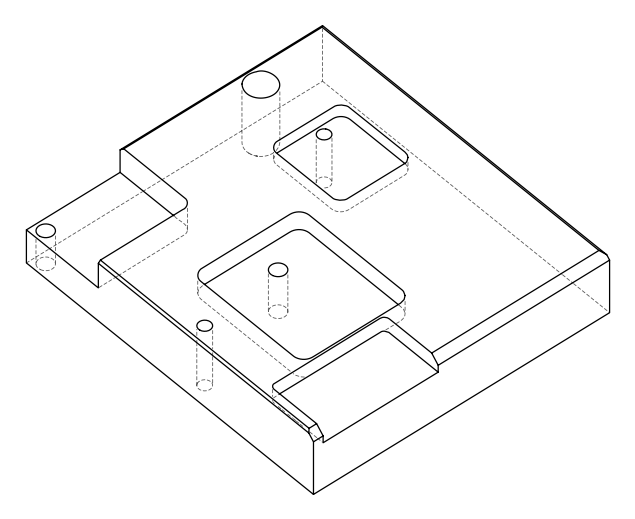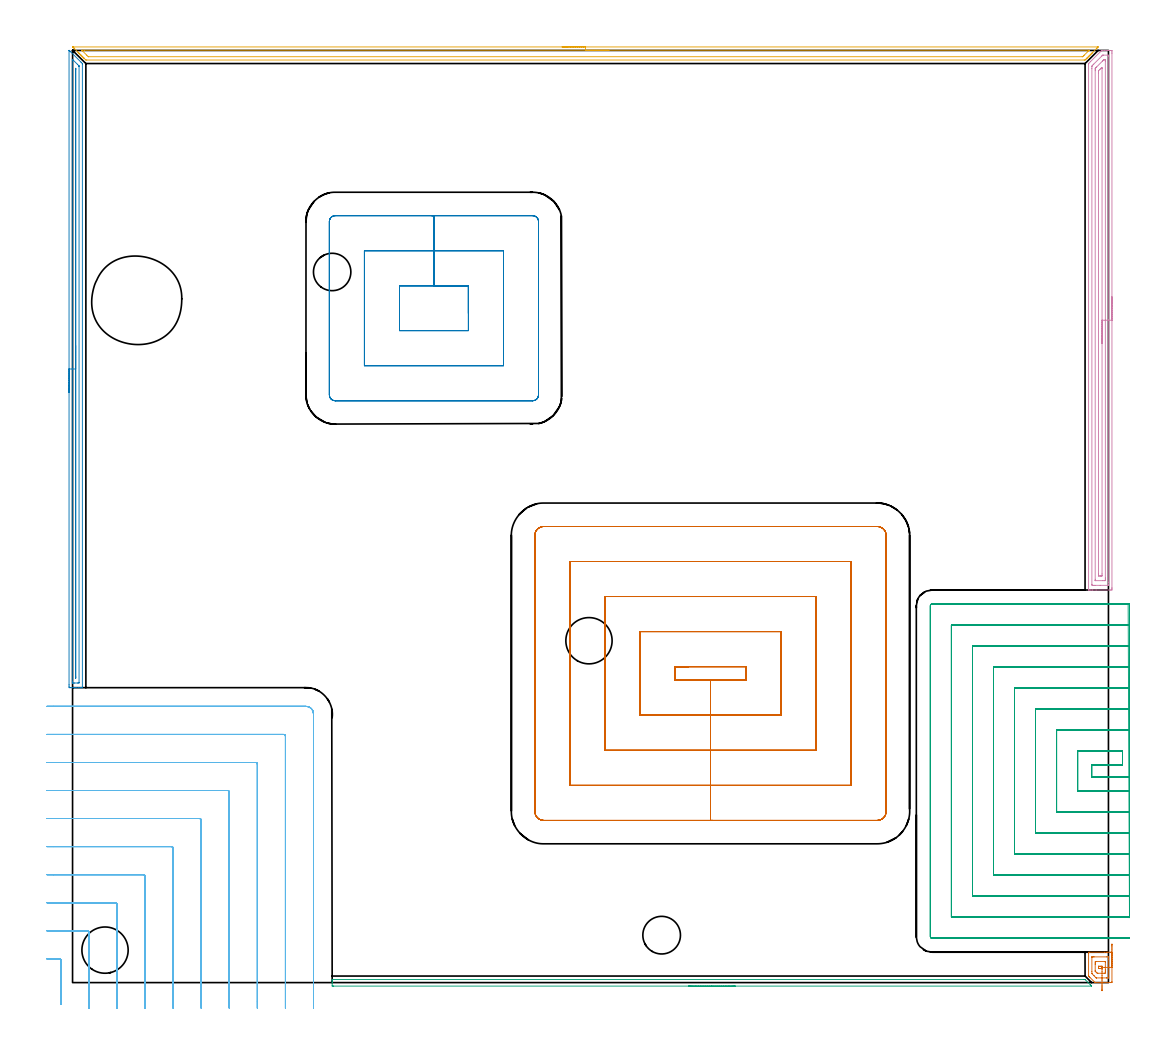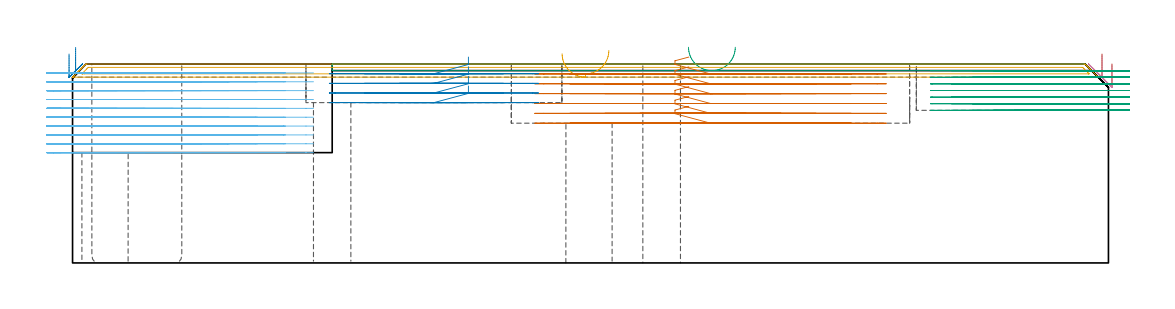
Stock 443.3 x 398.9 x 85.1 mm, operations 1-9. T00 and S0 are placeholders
(PLAN: 20 operations, 12 tool changes, 129 min)
(1 AREA_MILL | FG_CHAMFER_SURFACE | UGT0205_001 | 0.62 min | 946 mm3)
(2 AREA_MILL_1 | FG_CHAMFER_SURFACE_1 | UGT0205_001 | 6.62 min | 4488 mm3)
(3 AREA_MILL_2 | FG_CHAMFER_SURFACE_2 | UGT0205_001 | 2.75 min | 1274 mm3)
(4 AREA_MILL_3 | FG_CHAMFER_SURFACE_3 | UGT0205_001 | 7.55 min | 11840 mm3)
(5 AREA_MILL_4 | FG_CHAMFER_SURFACE_4 | UGT0205_001 | 7.14 min | 6760 mm3)
(6 MILL_CORNER_NOTCH_RECTANGULAR | CORNER_NOTCH_RECTANGULAR | NXT0201_012 | Follow Part, ap 4, ae 75% | 29.73 min | 530227 mm3)
(7 MILL_RECTANGULAR_POCKET | POCKET_RECTANGULAR_STRAIGHT | UGT0201_094 | Follow Part, ap 5, ae 75% | 20.1 min | 624461 mm3)
(8 MILL_RECTANGULAR_POCKET_1 | POCKET_RECTANGULAR_STRAIGHT_1 | UGT0201_094 | Follow Part, ap 5, ae 75% | 5.89 min | 177123 mm3)
(9 MILL_SLOT | SLOT_PARTIAL_RECTANGULAR | NXT0201_011 | Follow Part, ap 3, ae 75% | 37.9 min | 251240 mm3)
(10 MILL_THROUGH_HOLE_FROM_SOLID_MATERIAL | STEP1HOLE_4 | NXT0201_007 | Circular | 8.53 min | 98750 mm3)
(11 SPOT_DRILL | STEP1HOLE | NXT0321_9005460120000 | 0.06 min | 148 mm3)
(12 SPOT_DRILL_1 | STEP1HOLE_1 | NXT0321_9005460120000 | 0.05 min | 222 mm3)
(13 SPOT_DRILL_2 | STEP1HOLE_2 | NXT0321_9005460120000 | 0.03 min | 51 mm3)
(14 DRILL_THROUGH_HOLE_INTO_CENTER | STEP1HOLE | NXT0301_065 | 0.22 min | 3121 mm3)
(15 DRILL_TO_ENLARGE_THROUGH_HOLE | STEP1HOLE | UGT0301_264 | 0.24 min | 11189 mm3)
(16 DRILL_THROUGH_HOLE_INTO_CENTER_1 | STEP1HOLE_1 | NXT0301_065 | 0.27 min | 4002 mm3)
(17 DRILL_TO_ENLARGE_THROUGH_HOLE_1 | STEP1HOLE_1 | UGT0301_264 | 0.28 min | 14238 mm3)
(18 DRILL_THROUGH_HOLE_INTO_CENTER_2 | STEP1HOLE_2 | NXT0301_065 | 0.36 min | 5865 mm3)
(19 DRILL_TO_ENLARGE_THROUGH_HOLE_2 | STEP1HOLE_2 | UGT0301_285 | 0.38 min | 11388 mm3)
(20 INDEXABLE_INSERT_DRILL_THROUGH_HOLE_FROM_SOLID | STEP1HOLE_3 | NXT0302_003 | 0.29 min | 13765 mm3)
(TOOL UGT0205_001 | Chamfer Mill 20 x 3 x 45 deg. | D20 FL50 Z2)
(TOOL NXT0201_012 | ENDMILL 16mm [2P460-1600-NA 1630] | D16 FL38 Z6)
(TOOL UGT0201_094 | End mill 20 mm | D20 FL38 Z4)
(TOOL NXT0201_011 | ENDMILL 12mm [2P460-1200-NA 1630] | D12 FL38 Z6)
(TOOL NXT0201_007 | ENDMILL 25mm [R216.25-25050GCK54P 1620] | D25 R3 FL54 Z5)
(TOOL NXT0321_9005460120000 | NC Spot Drill, 142deg, 12mm, Carbide, Uncoated | D12 PA142 FL30 Z2)
(TOOL NXT0301_065 | Carbide Drill 9.4mm [860.1-0940-075A1-MM 2214] | D9.4 PA140 FL98 Z2)
(TOOL UGT0301_264 | Twist Drill 19.8 mm | D19.8 PA118 FL140 Z2)
(TOOL UGT0301_285 | Twist Drill 16.1 mm | D16.1 PA118 FL125 Z2)
(TOOL NXT0302_003 | Index. Insert Drill 16mm [880-D1600L20-05] | D16 PA176 FL80 Z2)
(OP 1 AREA_MILL)
G17 G21 G94 G90
T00 M6
G54
G17 G0 G90 X444.8 Y16.5 S1061 M3
G43 Z95.1 H0
Z85.1
G94 G1 Y16.462 Z84.228 F250.
Y16.348 Z83.364
Y16.159 Z82.512
Y15.897 Z81.68
Y15.563 Z80.874
Y15.16 Z80.1
Y14.692 Z79.364
Y14.16 Z78.672
Y13.571 Z78.029
Y12.928 Z77.44
Y12.236 Z76.908
Y11.5 Z76.44
Y10.726 Z76.037
Y9.92 Z75.703
Y9.088 Z75.441
Y8.236 Z75.252
Y7.372 Z75.138
Y6.5 Z75.1
Y0.37
X444.797 Y0.205 Z75.103
X444.791 Y0.01 Z75.105
X444.381 Y0. Z75.518
X437.815 Z82.084
X437.596 Y0.01 Z82.302
X437.578 Y0.026 Z82.321
X437.521 Y0.078 Z82.377
X435.356 Y2.243 Z84.541
X435.119 Y2.481 Z84.781
X435.042 Y2.558 Z84.857
X434.877 Y2.726 Z85.021
X434.804 Y2.805 Z85.089
X434.8 Y2.997 Z85.1
Y12.63
X434.806 Y12.99 Z85.092
X435.27 Y13. Z84.629
X441.715 Z78.185
X442.467 Z77.427
X442.843 Z77.052
X444.244 Z75.65
X444.762 Y12.996 Z75.133
X444.791 Y12.99 Z75.104
X444.798 Y12.96 Z75.098
X444.8 Y12.63 Z75.1
Y6.5
X443.386 Z76.514
X443.385 Y2.093 Z76.515
X443.383 Y2.062 Z76.517
X443.379 Y2.012 Z76.521
X443.356 Y2.01 Z76.544
X442.59 Y2.001 Z77.31
X442.467 Y2. Z77.433
X438.144 Y2.002 Z81.756
X438.084 Y2.006 Z81.816
X438.055 Y2.01 Z81.845
X438.022 Y2.037 Z81.878
X437.93 Y2.122 Z81.97
X437.133 Y2.916 Z82.767
X437.053 Y2.997 Z82.847
X436.244 Y3.817 Z83.656
X436.221 Y3.848 Z83.679
X436.218 Y3.873 Z83.682
X436.216 Y3.901 Z83.684
X436.214 Y4.749 Z83.686
X436.215 Y10.907 Z83.685
X436.217 Y10.937 Z83.683
X436.221 Y10.988 Z83.679
X436.244 Y10.99 Z83.656
X437.01 Y10.999 Z82.89
X437.133 Y11. Z82.767
X442.589 Y10.999 Z77.311
X443.356 Y10.99 Z76.544
X443.379 Y10.878 Z76.521
X443.382 Y10.852 Z76.518
X443.386 Y10.003 Z76.514
Y6.5
X441.972 Z77.928
X441.971 Y5.624 Z77.929
Y5.237
X441.968 Y4.749 Z77.932
X441.965 Y4.367 Z77.935
X441.951 Y4.01 Z77.949
X441.578 Y4.003 Z78.322
X441.448 Y4.001 Z78.452
X438.781 Z81.119
X438.592 Y4.009 Z81.308
X438.496 Y4.015 Z81.404
X438.305 Y4.201 Z81.595
X438.022 Y4.479 Z81.878
X437.752 Y4.749 Z82.148
X437.665 Y4.843 Z82.235
X437.636 Y4.875 Z82.264
X437.634 Y4.895 Z82.266
X437.631 Y4.943 Z82.269
X437.629 Y5.136 Z82.271
Y7.763
X437.632 Y8.251 Z82.268
X437.635 Y8.633 Z82.265
X437.649 Y8.99 Z82.251
X438.022 Y8.997 Z81.878
X438.152 Y8.999 Z81.748
X441.578 Z78.322
X441.708 Y8.998 Z78.192
X441.931 Y8.99 Z77.969
X441.965 Y8.977 Z77.935
X441.968 Y8.953 Z77.932
X441.97 Y8.924 Z77.93
X441.971 Y8.74 Z77.929
X441.972 Y6.5 Z77.928
X440.557 Z79.343
X440.555 Y6.127 Z79.345
X440.552 Y6.035 Z79.348
X440.551 Y6.018 Z79.349
X440.537 Y6.01 Z79.363
X440.477 Y6.006 Z79.423
X440.306 Y6.001 Z79.594
X439.8 Y6. Z80.1
X439.418 Z80.482
X439.125 Y6.003 Z80.775
X439.058 Y6.007 Z80.842
X439.049 Y6.01 Z80.851
X439.047 Y6.018 Z80.853
X439.044 Y6.049 Z80.856
X439.043 Y6.113 Z80.857
Y6.37
Y6.5
X439.045 Y6.873 Z80.855
X439.048 Y6.965 Z80.852
X439.049 Y6.982 Z80.851
X439.063 Y6.99 Z80.837
X439.123 Y6.994 Z80.777
X439.294 Y6.999 Z80.606
X439.8 Y7. Z80.1
X440.182 Z79.718
X440.475 Y6.997 Z79.425
X440.542 Y6.993 Z79.358
X440.551 Y6.99 Z79.349
X440.553 Y6.982 Z79.347
X440.556 Y6.951 Z79.344
X440.557 Y6.887 Z79.343
Y6.63
Y6.5
X440.556 Y5.629 Z79.382
X440.554 Y4.764 Z79.498
X440.553 Y3.912 Z79.688
X440.551 Y3.081 Z79.952
X440.55 Y2.275 Z80.287
X440.549 Y1.502 Z80.691
X440.548 Y0.767 Z81.161
X440.546 Y0.076 Z81.693
X440.545 Y-0.566 Z82.284
X440.544 Y-1.154 Z82.928
X440.543 Y-1.684 Z83.621
Y-2.152 Z84.357
X440.542 Y-2.553 Z85.132
X440.541 Y-2.886 Z85.938
Y-3.147 Z86.771
Y-3.334 Z87.623
Y-3.447 Z88.488
X440.54 Y-3.483 Z89.36
G0 Z95.1
M5
M2
(OP 2 AREA_MILL_1)
G17 G21 G94 G90
T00 M6
G54
G17 G0 G90 X-1.5 Y252.581 S1061 M3
G43 Z95.1 H0
Z89.4
G94 G1 Y252.619 Z88.528 F250.
Y252.733 Z87.664
Y252.922 Z86.812
Y253.184 Z85.98
Y253.518 Z85.174
Y253.921 Z84.4
Y254.389 Z83.664
Y254.92 Z82.972
Y255.51 Z82.329
Y256.153 Z81.74
Y256.845 Z81.209
Y257.581 Z80.74
Y258.355 Z80.337
Y259.161 Z80.003
Y259.993 Z79.741
Y260.844 Z79.552
Y261.709 Z79.438
Y262.581 Z79.4
Y398.756
X-1.499 Y398.882 Z79.399
X-1.494 Y398.902 Z79.404
X-1.488 Y398.941 Z79.409
X-1.486 Y398.946 Z79.411
X-1.465 Y398.941 Z79.432
X-1.346 Y398.847 Z79.551
X-1.143 Y398.643 Z79.757
X-0.997 Y398.497 Z79.903
X-0.883 Y398.384 Z80.014
X-0.845 Y398.345 Z80.054
X3.621 Y393.879 Z84.52
X4.179 Y393.323 Z85.076
X4.184 Y393.315 Z85.081
X4.195 Y393.296 Z85.087
X4.2 Y392.986 Z85.1
Y126.369
X4.197 Y126.209 Z85.088
X4.186 Y126.206 Z85.077
X4.137 Y126.203 Z85.028
X3.733 Y126.2 Z84.632
X3.366 Z84.266
X2.69 Z83.585
X1.458 Z82.355
X0.903 Z81.798
X0.288 Z81.183
X-0.883 Y126.201 Z80.013
X-1.139 Y126.203 Z79.757
X-1.491 Y126.208 Z79.405
X-1.497 Y126.816 Z79.403
X-1.5 Y127.432 Z79.4
Y262.581
X-0.086 Z80.814
X-0.085 Y394.773 Z80.815
X-0.084 Y394.867 Z80.816
X-0.081 Y394.964 Z80.819
X-0.073 Y395.111 Z80.827
X0.01 Y395.033 Z80.91
X0.276 Y394.773 Z81.176
X2.064 Y392.986 Z82.964
X2.69 Y392.353 Z83.59
X2.752 Y392.286 Z83.652
X2.779 Y392.248 Z83.679
X2.782 Y392.188 Z83.682
X2.784 Y392.093 Z83.684
X2.785 Y391.998 Z83.685
Y128.507
X2.783 Y128.411 Z83.683
X2.779 Y128.228 Z83.679
X2.69 Y128.21 Z83.59
X2.196 Y128.202 Z83.096
X0.903 Y128.2 Z81.803
X0.412 Z81.312
X0.01 Y128.204 Z80.91
X-0.047 Y128.206 Z80.853
X-0.076 Y128.209 Z80.824
X-0.08 Y128.315 Z80.82
X-0.084 Y128.506 Z80.816
X-0.085 Y128.602 Z80.815
X-0.086 Y128.698 Z80.814
Y262.581
X1.328 Z82.228
X1.329 Y390.774 Z82.229
X1.331 Y391.2 Z82.231
X1.332 Y391.241 Z82.232
X1.333 Y391.25 Z82.233
X1.346 Y391.242 Z82.246
X1.365 Y391.216 Z82.265
X1.366 Y391.2 Z82.266
X1.371 Y390.775 Z82.271
Y390.732
Y130.814
X1.367 Y130.388 Z82.267
X1.365 Y130.347 Z82.265
X1.351 Y130.254 Z82.251
X1.335 Y130.388 Z82.235
X1.333 Y130.432 Z82.233
X1.329 Y130.856 Z82.229
X1.328 Y262.581 Z82.228
Y263.452 Z82.267
Y264.317 Z82.38
Y265.169 Z82.569
Y266.001 Z82.832
Y266.807 Z83.165
Y267.581 Z83.568
Y268.317 Z84.037
Y269.009 Z84.568
Y269.652 Z85.157
Y270.241 Z85.801
Y270.772 Z86.493
Y271.241 Z87.228
Y271.644 Z88.002
Y271.978 Z88.808
Y272.24 Z89.64
Y272.429 Z90.492
Y272.543 Z91.357
Y272.581 Z92.228
G0 Z95.1
M5
M2
(OP 3 AREA_MILL_2)
G17 G21 G94 G90
T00 M6
G54
G17 G0 G90 X283.6 Y-1.5 S1061 M3
G43 Z95.1 H0
Z92.3
G94 G1 X283.562 Z91.428 F250.
X283.448 Z90.564
X283.259 Z89.712
X282.997 Z88.88
X282.663 Z88.074
X282.26 Z87.3
X281.792 Z86.564
X281.26 Z85.872
X280.671 Z85.229
X280.028 Z84.64
X279.336 Z84.108
X278.6 Z83.64
X277.826 Z83.237
X277.02 Z82.903
X276.188 Z82.641
X275.337 Z82.452
X274.472 Z82.338
X273.6 Z82.3
X111.731
X111.543 Y-1.498 Z82.302
X111.103 Y-1.491 Z82.305
X111.1 Y-1.35 Z82.447
Y-0.1 Z83.695
Y0.63 Z84.43
Y0.877 Z84.676
X111.107 Y1.272 Z85.063
X111.11 Y1.297 Z85.088
X111.284 Y1.3 Z85.1
X432.786
X433.295 Y1.301 Z85.081
X433.362 Y1.239 Z85.037
X435.588 Y-0.986 Z82.81
X435.925 Y-1.325 Z82.475
X436.029 Y-1.429 Z82.371
X436.065 Y-1.467 Z82.333
X436.082 Y-1.494 Z82.305
X436.065 Y-1.5 Z82.3
X273.6
X272.728 Z82.338
X271.864 Z82.452
X271.012 Z82.641
X270.18 Z82.903
X269.374 Z83.237
X268.6 Z83.64
X267.864 Z84.108
X267.172 Z84.64
X266.529 Z85.229
X265.94 Z85.872
X265.409 Z86.564
X264.94 Z87.3
X264.537 Z88.074
X264.203 Z88.88
X263.941 Z89.712
X263.752 Z90.564
X263.638 Z91.428
X263.6 Z92.3
G0 Z95.1
M5
M2
(OP 4 AREA_MILL_3)
G17 G21 G94 G90
T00 M6
G54
G17 G0 G90 X444.8 Y293.45 S1061 M3
G43 Z95.1 H0
Z85.1
G94 G1 Y293.412 Z84.228 F250.
Y293.298 Z83.364
Y293.109 Z82.512
Y292.847 Z81.68
Y292.513 Z80.874
Y292.11 Z80.1
Y291.642 Z79.364
Y291.11 Z78.672
Y290.521 Z78.029
Y289.878 Z77.44
Y289.186 Z76.908
Y288.45 Z76.44
Y287.676 Z76.037
Y286.87 Z75.703
Y286.038 Z75.441
Y285.186 Z75.252
Y284.322 Z75.138
Y283.45 Z75.1
Y168.957
X444.799 Y168.622 Z75.101
X444.794 Y168.069 Z75.104
X444.792 Y168.008 Z75.106
X444.244 Y168. Z75.653
X438.022 Z81.872
X436.592 Z83.304
X436.244 Z83.651
X435.549 Z84.351
X435.234 Z84.665
X434.843 Z85.048
X434.803 Y168.009 Z85.088
X434.8 Y168.175 Z85.1
Y392.917
X434.805 Y393.303 Z85.091
X434.914 Y393.415 Z84.984
X435.608 Y394.108 Z84.291
X435.652 Y394.153 Z84.245
X440.076 Y398.576 Z79.823
X440.244 Y398.746 Z79.653
X440.377 Y398.874 Z79.521
X440.407 Y398.896 Z79.49
X440.467 Y398.899 Z79.431
X440.486 Y398.9 Z79.412
X441.578 Z78.317
X442.814 Z77.082
X443.356 Z76.539
X443.974 Z75.921
X444.244 Y398.898 Z75.651
X444.791 Y398.892 Z75.105
X444.793 Y398.83 Z75.103
X444.798 Y398.278 Z75.102
X444.8 Y397.72 Z75.1
Y283.45
X443.386 Z76.514
Y171.302
X443.385 Y170.409 Z76.515
X443.384 Y170.38 Z76.516
X443.356 Y170.01 Z76.544
X442.872 Y170.002 Z77.028
X439.762 Y170. Z80.138
X437.54 Z82.36
X437.133 Z82.767
X436.649 Y170.002 Z83.251
X436.244 Y170.01 Z83.656
X436.216 Y170.409 Z83.684
X436.215 Y170.438 Z83.685
X436.214 Y391.13 Z83.686
X436.216 Y392.023 Z83.684
X436.217 Y392.051 Z83.683
X436.244 Y392.283 Z83.656
X436.557 Y392.603 Z83.343
X436.867 Y392.917 Z83.033
X437. Y393.051 Z82.9
X440.441 Y396.491 Z79.459
X440.565 Y396.615 Z79.335
X440.689 Y396.736 Z79.211
X440.821 Y396.859 Z79.079
X440.871 Y396.89 Z79.029
X440.93 Y396.894 Z78.97
X441.172 Y396.899 Z78.728
X442.951 Y396.898 Z76.949
X443.356 Y396.89 Z76.544
X443.384 Y396.491 Z76.516
X443.385 Y396.462 Z76.515
X443.386 Y283.45 Z76.514
X441.972 Z77.928
X441.971 Y173.09 Z77.929
X441.97 Y172.696 Z77.93
X441.964 Y172.196 Z77.936
X441.961 Y172.01 Z77.939
X441.77 Y172.003 Z78.13
X441.578 Y172.001 Z78.322
X440.884 Y172. Z79.016
X437.827 Y172.001 Z82.073
X437.697 Y172.004 Z82.203
X437.651 Y172.008 Z82.249
X437.634 Y172.012 Z82.266
X437.633 Y172.018 Z82.267
X437.63 Y172.064 Z82.27
X437.629 Y172.196 Z82.271
Y172.592
Y390.236
X437.63 Y390.63 Z82.27
X437.634 Y391.13 Z82.266
X437.635 Y391.223 Z82.265
X437.696 Y391.29 Z82.204
X437.778 Y391.375 Z82.122
X438.022 Y391.623 Z81.878
X438.222 Y391.823 Z81.678
X440.689 Y394.29 Z79.211
X440.896 Y394.496 Z79.004
X441.106 Y394.704 Z78.794
X441.265 Y394.854 Z78.635
X441.32 Y394.89 Z78.58
X441.387 Y394.896 Z78.513
X441.578 Y394.899 Z78.322
X441.773 Z78.127
X441.903 Y394.896 Z77.997
X441.949 Y394.892 Z77.951
X441.966 Y394.888 Z77.934
X441.967 Y394.882 Z77.933
X441.97 Y394.836 Z77.93
X441.971 Y394.704 Z77.929
X441.972 Y394.308 Z77.928
Y283.45
X440.557 Z79.343
Y174.877
X440.553 Y174.12 Z79.347
X440.551 Y174.016 Z79.349
X440.454 Y174.01 Z79.446
X440.236 Y174.005 Z79.664
X439.8 Y174. Z80.1
X439.783 Z80.117
X439.358 Y174.004 Z80.542
X439.146 Y174.009 Z80.754
X439.05 Y174.013 Z80.85
X439.043 Y174.877 Z80.857
Y389.342
X439.047 Y390.099 Z80.853
X439.05 Y390.168 Z80.85
X439.056 Y390.195 Z80.844
X439.09 Y390.236 Z80.81
X439.444 Y390.594 Z80.456
X439.8 Y390.951 Z80.1
X439.889 Y391.04 Z80.011
X439.979 Y391.13 Z79.921
X440.17 Y391.316 Z79.73
X440.341 Y391.48 Z79.559
X440.551 Y391.654 Z79.349
X440.556 Y391.263 Z79.344
X440.557 Y391.13 Z79.343
Y283.45
Y282.578 Z79.381
Y281.714 Z79.495
Y280.862 Z79.683
Y280.03 Z79.946
Y279.224 Z80.28
Y278.45 Z80.682
Y277.714 Z81.151
Y277.022 Z81.682
Y276.379 Z82.272
Y275.79 Z82.915
Y275.258 Z83.607
Y274.79 Z84.343
Y274.387 Z85.116
Y274.053 Z85.922
Y273.791 Z86.754
Y273.602 Z87.606
Y273.488 Z88.471
Y273.45 Z89.343
G0 Z95.1
M5
M2
(OP 5 AREA_MILL_4)
G17 G21 G94 G90
T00 M6
G54
G17 G0 G90 X209.5 Y400.4 S1061 M3
G43 Z95.1 H0
Z89.5
G94 G1 X209.538 Z88.629 F250.
X209.652 Z87.764
X209.841 Z86.912
X210.103 Z86.08
X210.437 Z85.274
X210.84 Z84.5
X211.308 Z83.764
X211.84 Z83.072
X212.429 Z82.429
X213.072 Z81.84
X213.764 Z81.309
X214.5 Z80.84
X215.274 Z80.437
X216.08 Z80.103
X216.912 Z79.841
X217.764 Z79.652
X218.628 Z79.538
X219.5 Z79.5
X438.671
X438.882 Y400.395 Z79.502
X438.883 Y400.393 Z79.504
X438.882 Y400.381 Z79.516
X438.441 Y399.941 Z79.959
X438.327 Y399.826 Z80.072
X436.59 Y398.09 Z81.809
X436.546 Y398.045 Z81.852
X436.501 Y398. Z81.899
X436.294 Y397.794 Z82.105
X436.25 Y397.748 Z82.149
X436.203 Y397.703 Z82.196
X435.998 Y397.498 Z82.401
X435.953 Y397.452 Z82.446
X435.905 Y397.405 Z82.494
X435.703 Y397.202 Z82.697
X435.656 Y397.155 Z82.742
X435.608 Y397.107 Z82.792
X435.407 Y396.906 Z82.993
X435.359 Y396.858 Z83.039
X435.31 Y396.81 Z83.089
X435.111 Y396.611 Z83.288
X435.063 Y396.561 Z83.336
X435.012 Y396.512 Z83.387
X434.815 Y396.315 Z83.584
X434.766 Y396.265 Z83.632
X434.715 Y396.214 Z83.685
X434.519 Y396.019 Z83.88
X434.469 Y395.968 Z83.929
X434.417 Y395.917 Z83.982
X434.224 Y395.723 Z84.176
X434.173 Y395.671 Z84.226
X434.119 Y395.619 Z84.28
X433.928 Y395.427 Z84.472
X433.876 Y395.374 Z84.522
X433.822 Y395.321 Z84.577
X433.702 Y395.202 Z84.697
X433.421 Y394.921 Z84.976
X433.303 Y394.805 Z85.091
X432.929 Y394.8 Z85.1
X6.071
X5.697 Y394.805 Z85.091
X5.579 Y394.921 Z84.976
X5.124 Y395.374 Z84.522
X5.072 Y395.427 Z84.472
X4.881 Y395.619 Z84.28
X4.827 Y395.671 Z84.226
X4.776 Y395.723 Z84.176
X4.583 Y395.917 Z83.982
X4.531 Y395.968 Z83.929
X4.481 Y396.019 Z83.88
X4.285 Y396.214 Z83.685
X4.234 Y396.265 Z83.632
X4.185 Y396.315 Z83.584
X3.988 Y396.512 Z83.387
X3.937 Y396.561 Z83.336
X3.889 Y396.611 Z83.288
X3.69 Y396.81 Z83.089
X3.641 Y396.858 Z83.039
X3.593 Y396.906 Z82.993
X3.392 Y397.107 Z82.792
X3.344 Y397.155 Z82.742
X3.297 Y397.202 Z82.697
X3.095 Y397.405 Z82.494
X3.047 Y397.452 Z82.445
X3.001 Y397.498 Z82.401
X2.797 Y397.703 Z82.196
X2.75 Y397.748 Z82.149
X2.706 Y397.794 Z82.105
X2.499 Y398. Z81.899
X2.454 Y398.045 Z81.852
X2.41 Y398.09 Z81.809
X2.202 Y398.298 Z81.601
X2.157 Y398.342 Z81.555
X0.673 Y399.826 Z80.072
X0.559 Y399.941 Z79.959
X0.416 Y400.084 Z79.816
X0.228 Y400.271 Z79.627
X0.118 Y400.383 Z79.514
X0.117 Y400.394 Z79.503
X0.118 Y400.399 Z79.499
X0.329 Y400.4 Z79.5
X219.5
Y398.986 Z80.914
X434.715 Y398.985 Z80.915
X434.765
X434.866 Y398.981 Z80.919
X435.013 Y398.974 Z80.926
X434.979 Y398.935 Z80.965
X434.849 Y398.801 Z81.099
X434.715 Y398.665 Z81.235
X434.405 Y398.354 Z81.546
X432.929 Y396.878 Z83.022
X432.62 Y396.572 Z83.328
X432.307 Y396.265 Z83.635
X432.278 Y396.239 Z83.661
X432.235 Y396.221 Z83.679
X432.137 Y396.217 Z83.683
X432.086 Y396.215 Z83.685
X6.914
X6.813 Y396.218 Z83.682
X6.749 Y396.221 Z83.679
X6.727 Y396.235 Z83.665
X6.692 Y396.265 Z83.635
X6.071 Y396.879 Z83.021
X4.285 Y398.666 Z81.234
X4.022 Y398.935 Z80.965
X3.987 Y398.974 Z80.926
X4.134 Y398.981 Z80.919
X4.235 Y398.984 Z80.916
X4.285 Y398.985 Z80.915
X5.128 Y398.986 Z80.914
X219.5
X220.372 Z80.952
X221.236 Z81.066
X222.088 Z81.255
X222.92 Z81.517
X223.726 Z81.851
X224.5 Z82.254
X225.236 Z82.723
X225.928 Z83.254
X226.571 Z83.843
X227.16 Z84.486
X227.692 Z85.179
X228.16 Z85.914
X228.563 Z86.688
X228.897 Z87.494
X229.159 Z88.326
X229.348 Z89.178
X229.462 Z90.043
X229.5 Z90.914
G0 Z95.1
M5
M2
(OP 6 MILL_CORNER_NOTCH_RECTANGULAR)
G17 G21 G94 G90
T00 M6
G54
G17 G0 G90 X-4.9 Y-9.324 S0 M3
G43 Z95.1 H1
Z81.31
G94 G1 Y-6.324 F250.
Y9.407 F500.
G3 X-5.693 Y10.2 R0.8
G1 X-8.
X-11. F250.
G0 Z95.1
X7.1 Y-11.
Z81.31
G1 Y-8.
Y21.407 F500.
G3 X6.307 Y22.2 R0.8
G1 X-8.
X-11. F250.
G0 Z95.1
X19.1 Y-11.
Z81.31
G1 Y-8.
Y33.407 F500.
G3 X18.307 Y34.2 R0.8
G1 X-8.
X-11. F250.
G0 Z95.1
X31.1 Y-11.
Z81.31
G1 Y-8.
Y45.406 F500.
G3 X30.306 Y46.2 R0.8
G1 X-8.
X-11. F250.
G0 Z95.1
X43.1 Y-11.
Z81.31
G1 Y-8.
Y57.406 F500.
G3 X42.306 Y58.2 R0.8
G1 X-8.
X-11. F250.
G0 Z95.1
X55.1 Y-11.
Z81.31
G1 Y-8.
Y69.405 F500.
G3 X54.305 Y70.2 R0.8
G1 X-8.
X-11. F250.
G0 Z95.1
X67.1 Y-11.
Z81.31
G1 Y-8.
Y81.405 F500.
G3 X66.305 Y82.2 R0.8
G1 X-8.
X-11. F250.
G0 Z95.1
X79.1 Y-11.
Z81.31
G1 Y-8.
Y93.405 F500.
G3 X78.305 Y94.2 R0.8
G1 X-8.
X-11. F250.
G0 Z95.1
X91.1 Y-11.
Z81.31
G1 Y-8.
Y105.405 F500.
G3 X90.305 Y106.2 R0.8
G1 X-8.
X-11. F250.
G0 Z95.1
X103.1 Y-11.
Z81.31
G1 Y-8.
Y115. F500.
G3 X99.9 Y118.2 R3.2
G1 X-8.
X-11. F250.
G0 Z95.1
X-4.9 Y-9.324
Z77.52
G1 Y-6.324
Y9.407 F500.
G3 X-5.693 Y10.2 R0.8
G1 X-8.
X-11. F250.
G0 Z95.1
X7.1 Y-11.
Z77.52
G1 Y-8.
Y21.407 F500.
G3 X6.307 Y22.2 R0.8
G1 X-8.
X-11. F250.
G0 Z95.1
X19.1 Y-11.
Z77.52
G1 Y-8.
Y33.407 F500.
G3 X18.307 Y34.2 R0.8
G1 X-8.
X-11. F250.
G0 Z95.1
X31.1 Y-11.
Z77.52
G1 Y-8.
Y45.406 F500.
G3 X30.306 Y46.2 R0.8
G1 X-8.
X-11. F250.
G0 Z95.1
X43.1 Y-11.
Z77.52
G1 Y-8.
Y57.406 F500.
G3 X42.306 Y58.2 R0.8
G1 X-8.
X-11. F250.
G0 Z95.1
X55.1 Y-11.
Z77.52
G1 Y-8.
Y69.405 F500.
G3 X54.305 Y70.2 R0.8
G1 X-8.
X-11. F250.
G0 Z95.1
X67.1 Y-11.
Z77.52
G1 Y-8.
Y81.405 F500.
G3 X66.305 Y82.2 R0.8
G1 X-8.
X-11. F250.
G0 Z95.1
X79.1 Y-11.
Z77.52
G1 Y-8.
Y93.405 F500.
G3 X78.305 Y94.2 R0.8
G1 X-8.
X-11. F250.
G0 Z95.1
X91.1 Y-11.
Z77.52
G1 Y-8.
Y105.405 F500.
G3 X90.305 Y106.2 R0.8
G1 X-8.
X-11. F250.
G0 Z95.1
X103.1 Y-11.
Z77.52
G1 Y-8.
Y115. F500.
G3 X99.9 Y118.2 R3.2
G1 X-8.
X-11. F250.
G0 Z95.1
X-4.9 Y-9.324
Z73.73
G1 Y-6.324
Y9.407 F500.
G3 X-5.693 Y10.2 R0.8
G1 X-8.
X-11. F250.
G0 Z95.1
X7.1 Y-11.
Z73.73
G1 Y-8.
Y21.407 F500.
G3 X6.307 Y22.2 R0.8
G1 X-8.
X-11. F250.
G0 Z95.1
X19.1 Y-11.
Z73.73
G1 Y-8.
Y33.407 F500.
G3 X18.307 Y34.2 R0.8
G1 X-8.
X-11. F250.
G0 Z95.1
X31.1 Y-11.
Z73.73
G1 Y-8.
Y45.406 F500.
G3 X30.306 Y46.2 R0.8
G1 X-8.
X-11. F250.
G0 Z95.1
X43.1 Y-11.
Z73.73
G1 Y-8.
Y57.406 F500.
G3 X42.306 Y58.2 R0.8
G1 X-8.
X-11. F250.
G0 Z95.1
X55.1 Y-11.
Z73.73
G1 Y-8.
Y69.405 F500.
G3 X54.305 Y70.2 R0.8
G1 X-8.
X-11. F250.
G0 Z95.1
X67.1 Y-11.
Z73.73
G1 Y-8.
Y81.405 F500.
G3 X66.305 Y82.2 R0.8
G1 X-8.
X-11. F250.
G0 Z95.1
X79.1 Y-11.
Z73.73
G1 Y-8.
Y93.405 F500.
G3 X78.305 Y94.2 R0.8
G1 X-8.
X-11. F250.
G0 Z95.1
X91.1 Y-11.
Z73.73
G1 Y-8.
Y105.405 F500.
G3 X90.305 Y106.2 R0.8
G1 X-8.
X-11. F250.
G0 Z95.1
X103.1 Y-11.
Z73.73
G1 Y-8.
Y115. F500.
G3 X99.9 Y118.2 R3.2
G1 X-8.
X-11. F250.
G0 Z95.1
X-4.9 Y-9.324
Z69.94
G1 Y-6.324
Y9.407 F500.
G3 X-5.693 Y10.2 R0.8
G1 X-8.
X-11. F250.
G0 Z95.1
X7.1 Y-11.
Z69.94
G1 Y-8.
Y21.407 F500.
G3 X6.307 Y22.2 R0.8
G1 X-8.
X-11. F250.
G0 Z95.1
X19.1 Y-11.
Z69.94
G1 Y-8.
Y33.407 F500.
G3 X18.307 Y34.2 R0.8
G1 X-8.
X-11. F250.
G0 Z95.1
X31.1 Y-11.
Z69.94
G1 Y-8.
Y45.406 F500.
G3 X30.306 Y46.2 R0.8
G1 X-8.
X-11. F250.
G0 Z95.1
X43.1 Y-11.
Z69.94
G1 Y-8.
Y57.406 F500.
G3 X42.306 Y58.2 R0.8
G1 X-8.
X-11. F250.
G0 Z95.1
X55.1 Y-11.
Z69.94
G1 Y-8.
Y69.405 F500.
G3 X54.305 Y70.2 R0.8
G1 X-8.
X-11. F250.
G0 Z95.1
X67.1 Y-11.
Z69.94
G1 Y-8.
Y81.405 F500.
G3 X66.305 Y82.2 R0.8
G1 X-8.
X-11. F250.
G0 Z95.1
X79.1 Y-11.
Z69.94
G1 Y-8.
Y93.405 F500.
G3 X78.305 Y94.2 R0.8
G1 X-8.
X-11. F250.
G0 Z95.1
X91.1 Y-11.
Z69.94
G1 Y-8.
Y105.405 F500.
G3 X90.305 Y106.2 R0.8
G1 X-8.
X-11. F250.
G0 Z95.1
X103.1 Y-11.
Z69.94
G1 Y-8.
Y115. F500.
G3 X99.9 Y118.2 R3.2
G1 X-8.
X-11. F250.
G0 Z95.1
X-4.9 Y-9.324
Z66.15
G1 Y-6.324
Y9.407 F500.
G3 X-5.693 Y10.2 R0.8
G1 X-8.
X-11. F250.
G0 Z95.1
X7.1 Y-11.
Z66.15
G1 Y-8.
Y21.407 F500.
G3 X6.307 Y22.2 R0.8
G1 X-8.
X-11. F250.
G0 Z95.1
X19.1 Y-11.
Z66.15
G1 Y-8.
Y33.407 F500.
G3 X18.307 Y34.2 R0.8
G1 X-8.
X-11. F250.
G0 Z95.1
X31.1 Y-11.
Z66.15
G1 Y-8.
Y45.406 F500.
G3 X30.306 Y46.2 R0.8
G1 X-8.
X-11. F250.
G0 Z95.1
X43.1 Y-11.
Z66.15
G1 Y-8.
Y57.406 F500.
G3 X42.306 Y58.2 R0.8
G1 X-8.
X-11. F250.
G0 Z95.1
X55.1 Y-11.
Z66.15
G1 Y-8.
Y69.405 F500.
G3 X54.305 Y70.2 R0.8
G1 X-8.
X-11. F250.
G0 Z95.1
X67.1 Y-11.
Z66.15
G1 Y-8.
Y81.405 F500.
G3 X66.305 Y82.2 R0.8
G1 X-8.
X-11. F250.
G0 Z95.1
X79.1 Y-11.
Z66.15
G1 Y-8.
Y93.405 F500.
G3 X78.305 Y94.2 R0.8
G1 X-8.
X-11. F250.
G0 Z95.1
X91.1 Y-11.
Z66.15
G1 Y-8.
Y105.405 F500.
G3 X90.305 Y106.2 R0.8
G1 X-8.
X-11. F250.
G0 Z95.1
X103.1 Y-11.
Z66.15
G1 Y-8.
Y115. F500.
G3 X99.9 Y118.2 R3.2
G1 X-8.
X-11. F250.
G0 Z95.1
X-4.9 Y-9.324
Z62.36
G1 Y-6.324
Y9.407 F500.
G3 X-5.693 Y10.2 R0.8
G1 X-8.
X-11. F250.
G0 Z95.1
X7.1 Y-11.
Z62.36
G1 Y-8.
Y21.407 F500.
G3 X6.307 Y22.2 R0.8
G1 X-8.
X-11. F250.
G0 Z95.1
X19.1 Y-11.
Z62.36
G1 Y-8.
Y33.407 F500.
G3 X18.307 Y34.2 R0.8
G1 X-8.
X-11. F250.
G0 Z95.1
X31.1 Y-11.
Z62.36
G1 Y-8.
Y45.406 F500.
G3 X30.306 Y46.2 R0.8
G1 X-8.
X-11. F250.
G0 Z95.1
X43.1 Y-11.
Z62.36
G1 Y-8.
Y57.406 F500.
G3 X42.306 Y58.2 R0.8
G1 X-8.
X-11. F250.
G0 Z95.1
X55.1 Y-11.
Z62.36
G1 Y-8.
Y69.405 F500.
G3 X54.305 Y70.2 R0.8
G1 X-8.
X-11. F250.
G0 Z95.1
X67.1 Y-11.
Z62.36
G1 Y-8.
Y81.405 F500.
G3 X66.305 Y82.2 R0.8
G1 X-8.
X-11. F250.
G0 Z95.1
X79.1 Y-11.
Z62.36
G1 Y-8.
Y93.405 F500.
G3 X78.305 Y94.2 R0.8
G1 X-8.
X-11. F250.
G0 Z95.1
X91.1 Y-11.
Z62.36
G1 Y-8.
Y105.405 F500.
G3 X90.305 Y106.2 R0.8
G1 X-8.
X-11. F250.
G0 Z95.1
X103.1 Y-11.
Z62.36
G1 Y-8.
Y115. F500.
G3 X99.9 Y118.2 R3.2
G1 X-8.
X-11. F250.
G0 Z95.1
X-4.9 Y-9.324
Z58.57
G1 Y-6.324
Y9.407 F500.
G3 X-5.693 Y10.2 R0.8
G1 X-8.
X-11. F250.
G0 Z95.1
X7.1 Y-11.
Z58.57
G1 Y-8.
Y21.407 F500.
G3 X6.307 Y22.2 R0.8
G1 X-8.
X-11. F250.
G0 Z95.1
X19.1 Y-11.
Z58.57
G1 Y-8.
Y33.407 F500.
G3 X18.307 Y34.2 R0.8
G1 X-8.
X-11. F250.
G0 Z95.1
X31.1 Y-11.
Z58.57
G1 Y-8.
Y45.406 F500.
G3 X30.306 Y46.2 R0.8
G1 X-8.
X-11. F250.
G0 Z95.1
X43.1 Y-11.
Z58.57
G1 Y-8.
Y57.406 F500.
G3 X42.306 Y58.2 R0.8
G1 X-8.
X-11. F250.
G0 Z95.1
X55.1 Y-11.
Z58.57
G1 Y-8.
Y69.405 F500.
G3 X54.305 Y70.2 R0.8
G1 X-8.
X-11. F250.
G0 Z95.1
X67.1 Y-11.
Z58.57
G1 Y-8.
Y81.405 F500.
G3 X66.305 Y82.2 R0.8
G1 X-8.
X-11. F250.
G0 Z95.1
X79.1 Y-11.
Z58.57
G1 Y-8.
Y93.405 F500.
G3 X78.305 Y94.2 R0.8
G1 X-8.
X-11. F250.
G0 Z95.1
X91.1 Y-11.
Z58.57
G1 Y-8.
Y105.405 F500.
G3 X90.305 Y106.2 R0.8
G1 X-8.
X-11. F250.
G0 Z95.1
X103.1 Y-11.
Z58.57
G1 Y-8.
Y115. F500.
G3 X99.9 Y118.2 R3.2
G1 X-8.
X-11. F250.
G0 Z95.1
X-4.9 Y-9.324
Z54.78
G1 Y-6.324
Y9.407 F500.
G3 X-5.693 Y10.2 R0.8
G1 X-8.
X-11. F250.
G0 Z95.1
X7.1 Y-11.
Z54.78
G1 Y-8.
Y21.407 F500.
G3 X6.307 Y22.2 R0.8
G1 X-8.
X-11. F250.
G0 Z95.1
X19.1 Y-11.
Z54.78
G1 Y-8.
Y33.407 F500.
G3 X18.307 Y34.2 R0.8
G1 X-8.
X-11. F250.
G0 Z95.1
X31.1 Y-11.
Z54.78
G1 Y-8.
Y45.406 F500.
G3 X30.306 Y46.2 R0.8
G1 X-8.
X-11. F250.
G0 Z95.1
X43.1 Y-11.
Z54.78
G1 Y-8.
Y57.406 F500.
G3 X42.306 Y58.2 R0.8
G1 X-8.
X-11. F250.
G0 Z95.1
X55.1 Y-11.
Z54.78
G1 Y-8.
Y69.405 F500.
G3 X54.305 Y70.2 R0.8
G1 X-8.
X-11. F250.
G0 Z95.1
X67.1 Y-11.
Z54.78
G1 Y-8.
Y81.405 F500.
G3 X66.305 Y82.2 R0.8
G1 X-8.
X-11. F250.
G0 Z95.1
X79.1 Y-11.
Z54.78
G1 Y-8.
Y93.405 F500.
G3 X78.305 Y94.2 R0.8
G1 X-8.
X-11. F250.
G0 Z95.1
X91.1 Y-11.
Z54.78
G1 Y-8.
Y105.405 F500.
G3 X90.305 Y106.2 R0.8
G1 X-8.
X-11. F250.
G0 Z95.1
X103.1 Y-11.
Z54.78
G1 Y-8.
Y115. F500.
G3 X99.9 Y118.2 R3.2
G1 X-8.
X-11. F250.
G0 Z95.1
X-4.9 Y-9.324
Z50.99
G1 Y-6.324
Y9.407 F500.
G3 X-5.693 Y10.2 R0.8
G1 X-8.
X-11. F250.
G0 Z95.1
X7.1 Y-11.
Z50.99
G1 Y-8.
Y21.407 F500.
G3 X6.307 Y22.2 R0.8
G1 X-8.
X-11. F250.
G0 Z95.1
X19.1 Y-11.
Z50.99
G1 Y-8.
Y33.407 F500.
G3 X18.307 Y34.2 R0.8
G1 X-8.
X-11. F250.
G0 Z95.1
X31.1 Y-11.
Z50.99
G1 Y-8.
Y45.406 F500.
G3 X30.306 Y46.2 R0.8
G1 X-8.
X-11. F250.
G0 Z95.1
X43.1 Y-11.
Z50.99
G1 Y-8.
Y57.406 F500.
G3 X42.306 Y58.2 R0.8
G1 X-8.
X-11. F250.
G0 Z95.1
X55.1 Y-11.
Z50.99
G1 Y-8.
Y69.405 F500.
G3 X54.305 Y70.2 R0.8
G1 X-8.
X-11. F250.
G0 Z95.1
X67.1 Y-11.
Z50.99
G1 Y-8.
Y81.405 F500.
G3 X66.305 Y82.2 R0.8
G1 X-8.
X-11. F250.
G0 Z95.1
X79.1 Y-11.
Z50.99
G1 Y-8.
Y93.405 F500.
G3 X78.305 Y94.2 R0.8
G1 X-8.
X-11. F250.
G0 Z95.1
X91.1 Y-11.
Z50.99
G1 Y-8.
Y105.405 F500.
G3 X90.305 Y106.2 R0.8
G1 X-8.
X-11. F250.
G0 Z95.1
X103.1 Y-11.
Z50.99
G1 Y-8.
Y115. F500.
G3 X99.9 Y118.2 R3.2
G1 X-8.
X-11. F250.
G0 Z95.1
X-4.9 Y-9.324
Z47.2
G1 Y-6.324
Y9.407 F500.
G3 X-5.693 Y10.2 R0.8
G1 X-8.
X-11. F250.
G0 Z95.1
X7.1 Y-11.
Z47.2
G1 Y-8.
Y21.407 F500.
G3 X6.307 Y22.2 R0.8
G1 X-8.
X-11. F250.
G0 Z95.1
X19.1 Y-11.
Z47.2
G1 Y-8.
Y33.407 F500.
G3 X18.307 Y34.2 R0.8
G1 X-8.
X-11. F250.
G0 Z95.1
X31.1 Y-11.
Z47.2
G1 Y-8.
Y45.406 F500.
G3 X30.306 Y46.2 R0.8
G1 X-8.
X-11. F250.
G0 Z95.1
X43.1 Y-11.
Z47.2
G1 Y-8.
Y57.406 F500.
G3 X42.306 Y58.2 R0.8
G1 X-8.
X-11. F250.
G0 Z95.1
X55.1 Y-11.
Z47.2
G1 Y-8.
Y69.405 F500.
G3 X54.305 Y70.2 R0.8
G1 X-8.
X-11. F250.
G0 Z95.1
X67.1 Y-11.
Z47.2
G1 Y-8.
Y81.405 F500.
G3 X66.305 Y82.2 R0.8
G1 X-8.
X-11. F250.
G0 Z95.1
X79.1 Y-11.
Z47.2
G1 Y-8.
Y93.405 F500.
G3 X78.305 Y94.2 R0.8
G1 X-8.
X-11. F250.
G0 Z95.1
X91.1 Y-11.
Z47.2
G1 Y-8.
Y105.405 F500.
G3 X90.305 Y106.2 R0.8
G1 X-8.
X-11. F250.
G0 Z95.1
X103.1 Y-11.
Z47.2
G1 Y-8.
Y115. F500.
G3 X99.9 Y118.2 R3.2
G1 X-8.
X-11. F250.
G0 Z95.1
M5
M2
(OP 7 MILL_RECTANGULAR_POCKET)
G17 G21 G94 G90
T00 M6
G54
G17 G0 G90 X263.733 Y135.2 S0 M3
G43 Z95.1 H0
Z88.1
G94 G1 X257.8 Z86.51 F250.
Y129.4 Z84.956
X273. Z80.883
X288.2 F500.
Y135.2
X257.8
Y129.4
X273.
Y114.4
X303.2
Y150.2
X242.8
Y114.4
X273.
Y99.4
X318.2
Y165.2
X227.8
Y99.4
X273.
Y84.4
X333.2
Y180.2
X212.8
Y84.4
X273.
Y69.4
X344.3
G3 X348.2 Y73.3 R3.9
G1 Y191.3
G3 X344.3 Y195.2 R3.9
G1 X201.7
G3 X197.8 Y191.3 R3.9
G1 Y73.3
G3 X201.7 Y69.4 R3.9
G1 X273.
X274.
G0 X263.733 Y135.2 Z83.883
G1 X257.8 Z82.294 F250.
Y129.4 Z80.739
X273. Z76.667
X288.2 F500.
Y135.2
X257.8
Y129.4
X273.
Y114.4
X303.2
Y150.2
X242.8
Y114.4
X273.
Y99.4
X318.2
Y165.2
X227.8
Y99.4
X273.
Y84.4
X333.2
Y180.2
X212.8
Y84.4
X273.
Y69.4
X344.3
G3 X348.2 Y73.3 R3.9
G1 Y191.3
G3 X344.3 Y195.2 R3.9
G1 X201.7
G3 X197.8 Y191.3 R3.9
G1 Y73.3
G3 X201.7 Y69.4 R3.9
G1 X273.
X274.
G0 X263.733 Y135.2 Z79.667
G1 X257.8 Z78.077 F250.
Y129.4 Z76.523
X273. Z72.45
X288.2 F500.
Y135.2
X257.8
Y129.4
X273.
Y114.4
X303.2
Y150.2
X242.8
Y114.4
X273.
Y99.4
X318.2
Y165.2
X227.8
Y99.4
X273.
Y84.4
X333.2
Y180.2
X212.8
Y84.4
X273.
Y69.4
X344.3
G3 X348.2 Y73.3 R3.9
G1 Y191.3
G3 X344.3 Y195.2 R3.9
G1 X201.7
G3 X197.8 Y191.3 R3.9
G1 Y73.3
G3 X201.7 Y69.4 R3.9
G1 X273.
X274.
G0 X263.733 Y135.2 Z75.45
G1 X257.8 Z73.86 F250.
Y129.4 Z72.306
X273. Z68.233
X288.2 F500.
Y135.2
X257.8
Y129.4
X273.
Y114.4
X303.2
Y150.2
X242.8
Y114.4
X273.
Y99.4
X318.2
Y165.2
X227.8
Y99.4
X273.
Y84.4
X333.2
Y180.2
X212.8
Y84.4
X273.
Y69.4
X344.3
G3 X348.2 Y73.3 R3.9
G1 Y191.3
G3 X344.3 Y195.2 R3.9
G1 X201.7
G3 X197.8 Y191.3 R3.9
G1 Y73.3
G3 X201.7 Y69.4 R3.9
G1 X273.
X274.
G0 X263.733 Y135.2 Z71.233
G1 X257.8 Z69.644 F250.
Y129.4 Z68.089
X273. Z64.017
X288.2 F500.
Y135.2
X257.8
Y129.4
X273.
Y114.4
X303.2
Y150.2
X242.8
Y114.4
X273.
Y99.4
X318.2
Y165.2
X227.8
Y99.4
X273.
Y84.4
X333.2
Y180.2
X212.8
Y84.4
X273.
Y69.4
X344.3
G3 X348.2 Y73.3 R3.9
G1 Y191.3
G3 X344.3 Y195.2 R3.9
G1 X201.7
G3 X197.8 Y191.3 R3.9
G1 Y73.3
G3 X201.7 Y69.4 R3.9
G1 X273.
X274.
G0 X263.733 Y135.2 Z67.017
G1 X257.8 Z65.427 F250.
Y129.4 Z63.873
X273. Z59.8
X288.2 F500.
Y135.2
X257.8
Y129.4
X273.
Y114.4
X303.2
Y150.2
X242.8
Y114.4
X273.
Y99.4
X318.2
Y165.2
X227.8
Y99.4
X273.
Y84.4
X333.2
Y180.2
X212.8
Y84.4
X273.
Y69.4
X344.3
G3 X348.2 Y73.3 R3.9
G1 Y191.3
G3 X344.3 Y195.2 R3.9
G1 X201.7
G3 X197.8 Y191.3 R3.9
G1 Y73.3
G3 X201.7 Y69.4 R3.9
G1 X273.
X274.
G0 Z95.1
M5
M2
(OP 8 MILL_RECTANGULAR_POCKET_1)
G17 G21 G94 G90
T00 M6
G54
G17 G0 G90 X169.4 Y286.359 S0 M3
G43 Z95.1 H0
Z88.1
G94 G1 Y298.2 Z84.927 F250.
X154.65 Z80.975
X139.9 F500.
Y279.
X169.4
Y298.2
X154.65
Y313.2
X124.9
Y264.
X184.4
Y313.2
X154.65
Y328.2
X112.4
G3 X109.9 Y325.7 R2.5
G1 Y251.5
G3 X112.4 Y249. R2.5
G1 X196.9
G3 X199.4 Y251.5 R2.5
G1 Y325.7
G3 X196.9 Y328.2 R2.5
G1 X154.65
X153.65
G0 X169.4 Y286.359 Z83.975
G1 Y298.2 Z80.802 F250.
X154.65 Z76.85
X139.9 F500.
Y279.
X169.4
Y298.2
X154.65
Y313.2
X124.9
Y264.
X184.4
Y313.2
X154.65
Y328.2
X112.4
G3 X109.9 Y325.7 R2.5
G1 Y251.5
G3 X112.4 Y249. R2.5
G1 X196.9
G3 X199.4 Y251.5 R2.5
G1 Y325.7
G3 X196.9 Y328.2 R2.5
G1 X154.65
X153.65
G0 X169.4 Y286.359 Z79.85
G1 Y298.2 Z76.677 F250.
X154.65 Z72.725
X139.9 F500.
Y279.
X169.4
Y298.2
X154.65
Y313.2
X124.9
Y264.
X184.4
Y313.2
X154.65
Y328.2
X112.4
G3 X109.9 Y325.7 R2.5
G1 Y251.5
G3 X112.4 Y249. R2.5
G1 X196.9
G3 X199.4 Y251.5 R2.5
G1 Y325.7
G3 X196.9 Y328.2 R2.5
G1 X154.65
X153.65
G0 X169.4 Y286.359 Z75.725
G1 Y298.2 Z72.552 F250.
X154.65 Z68.6
X139.9 F500.
Y279.
X169.4
Y298.2
X154.65
Y313.2
X124.9
Y264.
X184.4
Y313.2
X154.65
Y328.2
X112.4
G3 X109.9 Y325.7 R2.5
G1 Y251.5
G3 X112.4 Y249. R2.5
G1 X196.9
G3 X199.4 Y251.5 R2.5
G1 Y325.7
G3 X196.9 Y328.2 R2.5
G1 X154.65
X153.65
G0 Z95.1
M5
M2
(OP 9 MILL_SLOT)
G17 G21 G94 G90
T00 M6
G54
G17 G0 G90 X452.3 Y87.973 S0 M3
G43 Z95.1 H1
Z82.271
G94 G1 X449.3 Y87.998 F250.
G3 X448.725 Y88. R69. F500.
G1 X436.1
Y93.
X448.726
G3 X449.3 Y93.002 R69.
G1 Y99.003
G2 X448.726 Y99. R63.
G1 X430.1
Y82.
X448.725
G2 X449.3 Y81.997 R63.
G1 X452.3 Y81.97 F250.
Y108.035
X449.3 Y108.003
G2 X448.726 Y108. R54. F500.
G1 X421.1
Y73.
X448.725
G2 X449.3 Y72.997 R54.
G1 X452.3 Y72.965 F250.
Y117.042
X449.3 Y117.004
G2 X448.726 Y117. R45. F500.
G1 X412.1
Y64.
X448.725
G2 X449.3 Y63.996 R45.
G1 X452.3 Y63.958 F250.
Y126.052
X449.3 Y126.005
G2 X448.726 Y126. R36. F500.
G1 X403.1
Y55.
X448.725
G2 X449.3 Y54.995 R36.
G1 X452.3 Y54.948 F250.
X452.299 Y135.07
X449.3 Y135.006
G2 X448.726 Y135. R27. F500.
G1 X394.1
Y46.
X448.725
G2 X449.3 Y45.994 R27.
G1 X452.299 Y45.93 F250.
X452.298 Y144.105
X449.3 Y144.009
G2 X448.726 Y144. R18. F500.
G1 X385.1
Y37.
X448.725
G2 X449.3 Y36.991 R18.
G1 X452.298 Y36.895 F250.
X452.294 Y153.21
X449.3 Y153.018
G2 X448.726 Y153. R9. F500.
G1 X376.1
Y28.
X448.725
G2 X449.3 Y27.982 R9.
G1 X452.294 Y27.79 F250.
X451.726 Y162.
X448.726
X367.8 F500.
G3 X367.1 Y161.3 R0.7
G1 Y19.7
G3 X367.8 Y19. R0.7
G1 X448.725
X451.725 F250.
G0 X452.3 Y88. Z79.443
G1 X449.3
X436.1 F500.
Y93.
X449.3
Y99.
X430.1
Y82.
X449.3
X452.3 F250.
Y108.
X449.3
X421.1 F500.
Y73.
X449.3
X452.3 F250.
Y117.
X449.3
X412.1 F500.
Y64.
X449.3
X452.3 F250.
Y126.
X449.3
X403.1 F500.
Y55.
X449.3
X452.3 F250.
Y135.
X449.3
X394.1 F500.
Y46.
X449.3
X452.3 F250.
Y144.
X449.3
X385.1 F500.
Y37.
X449.3
X452.3 F250.
Y153.
X449.3
X376.1 F500.
Y28.
X449.3
X452.3 F250.
Y162.
X449.3
X367.8 F500.
G3 X367.1 Y161.3 R0.7
G1 Y19.7
G3 X367.8 Y19. R0.7
G1 X449.3
X452.3 F250.
G0 Y88. Z76.614
G1 X449.3
X436.1 F500.
Y93.
X449.3
Y99.
X430.1
Y82.
X449.3
X452.3 F250.
Y108.
X449.3
X421.1 F500.
Y73.
X449.3
X452.3 F250.
Y117.
X449.3
X412.1 F500.
Y64.
X449.3
X452.3 F250.
Y126.
X449.3
X403.1 F500.
Y55.
X449.3
X452.3 F250.
Y135.
X449.3
X394.1 F500.
Y46.
X449.3
X452.3 F250.
Y144.
X449.3
X385.1 F500.
Y37.
X449.3
X452.3 F250.
Y153.
X449.3
X376.1 F500.
Y28.
X449.3
X452.3 F250.
Y162.
X449.3
X367.8 F500.
G3 X367.1 Y161.3 R0.7
G1 Y19.7
G3 X367.8 Y19. R0.7
G1 X449.3
X452.3 F250.
G0 Y88. Z73.786
G1 X449.3
X436.1 F500.
Y93.
X449.3
Y99.
X430.1
Y82.
X449.3
X452.3 F250.
Y108.
X449.3
X421.1 F500.
Y73.
X449.3
X452.3 F250.
Y117.
X449.3
X412.1 F500.
Y64.
X449.3
X452.3 F250.
Y126.
X449.3
X403.1 F500.
Y55.
X449.3
X452.3 F250.
Y135.
X449.3
X394.1 F500.
Y46.
X449.3
X452.3 F250.
Y144.
X449.3
X385.1 F500.
Y37.
X449.3
X452.3 F250.
Y153.
X449.3
X376.1 F500.
Y28.
X449.3
X452.3 F250.
Y162.
X449.3
X367.8 F500.
G3 X367.1 Y161.3 R0.7
G1 Y19.7
G3 X367.8 Y19. R0.7
G1 X449.3
X452.3 F250.
G0 Y88. Z70.957
G1 X449.3
X436.1 F500.
Y93.
X449.3
Y99.
X430.1
Y82.
X449.3
X452.3 F250.
Y108.
X449.3
X421.1 F500.
Y73.
X449.3
X452.3 F250.
Y117.
X449.3
X412.1 F500.
Y64.
X449.3
X452.3 F250.
Y126.
X449.3
X403.1 F500.
Y55.
X449.3
X452.3 F250.
Y135.
X449.3
X394.1 F500.
Y46.
X449.3
X452.3 F250.
Y144.
X449.3
X385.1 F500.
Y37.
X449.3
X452.3 F250.
Y153.
X449.3
X376.1 F500.
Y28.
X449.3
X452.3 F250.
Y162.
X449.3
X367.8 F500.
G3 X367.1 Y161.3 R0.7
G1 Y19.7
G3 X367.8 Y19. R0.7
G1 X449.3
X452.3 F250.
G0 Y88. Z68.129
G1 X449.3
X436.1 F500.
Y93.
X449.3
Y99.
X430.1
Y82.
X449.3
X452.3 F250.
Y108.
X449.3
X421.1 F500.
Y73.
X449.3
X452.3 F250.
Y117.
X449.3
X412.1 F500.
Y64.
X449.3
X452.3 F250.
Y126.
X449.3
X403.1 F500.
Y55.
X449.3
X452.3 F250.
Y135.
X449.3
X394.1 F500.
Y46.
X449.3
X452.3 F250.
Y144.
X449.3
X385.1 F500.
Y37.
X449.3
X452.3 F250.
Y153.
X449.3
X376.1 F500.
Y28.
X449.3
X452.3 F250.
Y162.
X449.3
X367.8 F500.
G3 X367.1 Y161.3 R0.7
G1 Y19.7
G3 X367.8 Y19. R0.7
G1 X449.3
X452.3 F250.
G0 Y88. Z65.3
G1 X449.3
X436.1 F500.
Y93.
X449.3
Y99.
X430.1
Y82.
X449.3
X452.3 F250.
Y108.
X449.3
X421.1 F500.
Y73.
X449.3
X452.3 F250.
Y117.
X449.3
X412.1 F500.
Y64.
X449.3
X452.3 F250.
Y126.
X449.3
X403.1 F500.
Y55.
X449.3
X452.3 F250.
Y135.
X449.3
X394.1 F500.
Y46.
X449.3
X452.3 F250.
Y144.
X449.3
X385.1 F500.
Y37.
X449.3
X452.3 F250.
Y153.
X449.3
X376.1 F500.
Y28.
X449.3
X452.3 F250.
Y162.
X449.3
X367.8 F500.
G3 X367.1 Y161.3 R0.7
G1 Y19.7
G3 X367.8 Y19. R0.7
G1 X449.3
X452.3 F250.
G0 Z95.1
M5
M2
